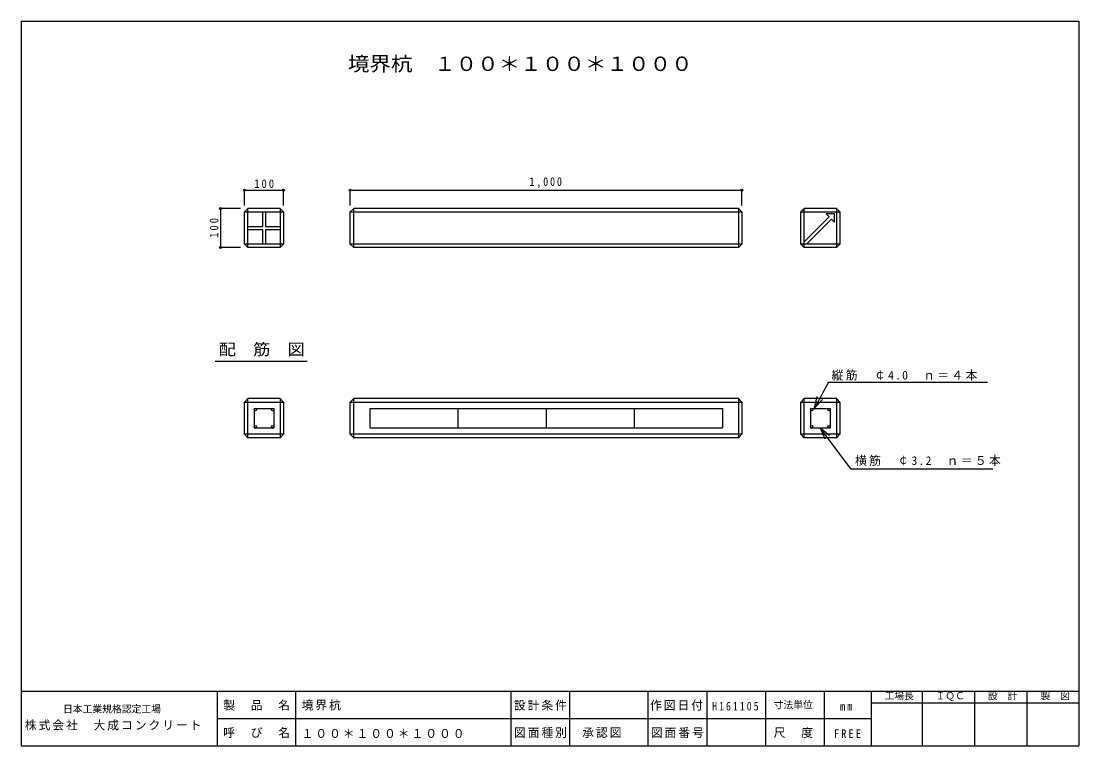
# Model space of a CAD drawing. Units: millimetres, scale not verified. Extents: x -1350 to 1350, y -950 to 900.
import ezdxf
from ezdxf.enums import TextEntityAlignment as Align

# ---------------------------------------------------------------- set-up
doc = ezdxf.new("R2010")
doc.units = ezdxf.units.MM
doc.header["$LTSCALE"] = 10
doc.header["$PDMODE"] = 32
doc.header["$PDSIZE"] = 5
for name, color, linetype in [('0-1', 7, 'Continuous'), ('0-2', 4, 'Continuous'), ('F-0', 2, 'Continuous')]:
    doc.layers.add(name, color=color, linetype=linetype)
doc.styles.add('ＭＳ ゴシック', font='')
doc.styles.get('ＭＳ ゴシック').set_extended_font_data('MS Gothic')

msp = doc.modelspace()

# ---------------------------------------------------------------- linework, layer by layer
at = {"layer": '0-1'}
for p, q in [((-771, 421.93), (-780, 412.93)), ((-780, 330.93), (-780, 412.93)), ((-780, 412.93), (-680, 412.93)), ((-689, 421.93), (-771, 421.93)), ((-771, 321.93), (-771, 421.93)), ((-734, 412.93), (-734, 375.93)), ((-726, 412.93), (-726, 375.93)), ((-680, 412.93), (-689, 421.93)), ((-689, 421.93), (-689, 321.93)), ((-680, 412.93), (-680, 330.93)), ((-501, 421.93), (-510, 412.93)), ((-510, 412.93), (490, 412.93)), ((-510, 330.93), (-510, 412.93)), ((481, 421.93), (-501, 421.93)), ((-501, 321.93), (-501, 421.93)), ((490, 412.93), (481, 421.93)), ((481, 421.93), (481, 321.93)), ((490, 412.93), (490, 330.93)), ((649, 421.93), (640, 412.93)), ((640, 330.93), (640, 412.93)), ((640, 412.93), (740, 412.93)), ((731, 421.93), (649, 421.93)), ((649, 321.93), (649, 421.93)), ((740, 412.93), (731, 421.93)), ((731, 421.93), (731, 321.93)), ((740, 412.93), (740, 330.93)), ((712.79, 400.37), (649, 336.59)), ((718.44, 394.72), (654.66, 330.93)), ((718.44, 394.72), (726.22, 386.94)), ((-771, 375.93), (-734, 375.93)), ((-726, 375.93), (-689, 375.93)), ((-726, 367.93), (-726, 330.93)), ((-726, 367.93), (-689, 367.93)), ((-780, 330.93), (-771, 321.93)), ((-680, 330.93), (-780, 330.93)), ((-689, 321.93), (-680, 330.93)), ((490, 330.93), (-510, 330.93)), ((-510, 330.93), (-501, 321.93)), ((481, 321.93), (490, 330.93)), ((640, 330.93), (649, 321.93)), ((740, 330.93), (640, 330.93)), ((731, 321.93), (740, 330.93)), ((-689, 321.93), (-771, 321.93)), ((481, 321.93), (-501, 321.93)), ((731, 321.93), (649, 321.93)), ((-771, -63.44), (-780, -72.44)), ((-780, -72.44), (-680, -72.44)), ((-780, -154.44), (-780, -72.44)), ((-689, -63.44), (-771, -63.44)), ((-771, -163.44), (-771, -63.44)), ((-680, -72.44), (-689, -63.44)), ((-689, -63.44), (-689, -163.44)), ((-680, -72.44), (-680, -154.44)), ((-510, -72.44), (490, -72.44)), ((-510, -154.44), (-510, -72.44)), ((481, -63.44), (-501, -63.44)), ((481, -63.44), (481, -163.44)), ((490, -72.44), (481, -63.44)), ((490, -72.44), (490, -154.44)), ((640, -154.44), (640, -72.44)), ((649, -163.44), (649, -63.44)), ((731, -63.44), (649, -63.44)), ((731, -63.44), (731, -163.44)), ((740, -72.44), (731, -63.44)), ((740, -72.44), (740, -154.44)), ((-680, -154.44), (-780, -154.44)), ((-780, -154.44), (-771, -163.44)), ((-689, -163.44), (-680, -154.44)), ((490, -154.44), (-510, -154.44)), ((-510, -154.44), (-501, -163.44)), ((481, -163.44), (490, -154.44)), ((640, -154.44), (649, -163.44)), ((-689, -163.44), (-771, -163.44)), ((481, -163.44), (-501, -163.44)), ((731, -163.44), (649, -163.44))]:
    msp.add_line(p, q, dxfattribs=at)
at = {"layer": '0-1', "color": 2}
for p, q in [((-755, -88.44), (-705, -88.44)), ((-705, -88.44), (-705, -138.44)), ((-235, -88.44), (-235, -138.44)), ((-10, -88.44), (-10, -138.44)), ((215, -88.44), (215, -138.44)), ((665, -88.44), (715, -88.44)), ((715, -88.44), (715, -138.44))]:
    msp.add_line(p, q, dxfattribs=at)
at = {"layer": '0-1'}
for points in [[(726.22, 386.94), (726.22, 408.15), (705.01, 408.15), (712.79, 400.37)], [(-771, 367.93), (-734, 367.93), (-734, 330.93)], [(-501, -163.44), (-501, -63.44), (-510, -72.44)], [(649, -63.44), (640, -72.44), (740, -72.44)], [(731, -163.44), (740, -154.44), (640, -154.44)]]:
    msp.add_lwpolyline(points, dxfattribs=at)
at = {"layer": '0-1', "color": 2}
for points in [[(-755, -88.44), (-755, -138.44), (-705, -138.44)], [(-460, -88.44), (-460, -138.44), (440, -138.44)], [(-460, -88.44), (440, -88.44), (440, -138.44)], [(665, -88.44), (665, -138.44), (715, -138.44)]]:
    msp.add_lwpolyline(points, dxfattribs=at)
for centre in [(-752, -91.44), (-708, -91.44), (668, -91.44), (712, -91.44), (-752, -135.44), (-708, -135.44), (668, -135.44), (712, -135.44)]:
    msp.add_circle(centre, 3, dxfattribs=at)
at = {"layer": '0-2'}
for p, q in [((-780, 468.74), (-680, 468.74)), ((-780, 429.54), (-780, 468.74)), ((-680, 429.54), (-680, 468.74)), ((-510, 468.74), (490, 468.74)), ((-510, 429.54), (-510, 468.74)), ((490, 429.54), (490, 468.74)), ((-841.37, 421.93), (-841.37, 321.93)), ((-790.23, 421.93), (-841.37, 421.93)), ((-790.23, 321.93), (-841.37, 321.93)), ((710.67, -21.34), (1116.9, -21.34)), ((675.28, -87.67), (695.77, -65.76)), ((690, -138.44), (701.19, -166.27)), ((768.17, -242.55), (1130.59, -242.55))]:
    msp.add_line(p, q, dxfattribs=at)
at = {"layer": '0-2', "color": 2}
msp.add_line((-854.66, 32.07), (-620, 32.07), dxfattribs=at)
at = {"layer": '0-2'}
for points in [[(710.67, -21.34), (675.28, -87.67), (682.07, -58.45)], [(768.17, -242.55), (690, -138.44), (713.61, -156.95)]]:
    msp.add_lwpolyline(points, dxfattribs=at)
for p in [(-780, 468.74), (-680, 468.74), (-510, 468.74), (490, 468.74), (-841.37, 421.93), (-841.37, 321.93)]:
    msp.add_point(p, dxfattribs=at)
at = {"layer": 'F-0'}
for p, q in [((-1350, 900), (-1350, -950)), ((-1350, 900), (1350, 900)), ((1350, 900), (1350, -950)), ((-1350, -810), (1350, -810)), ((-850, -810), (-850, -950)), ((-650, -810), (-650, -950)), ((-100, -810), (-100, -950)), ((50, -810), (50, -950)), ((250, -810), (250, -950)), ((400, -810), (400, -950)), ((550, -810), (550, -950)), ((700, -810), (700, -950)), ((820, -810), (820, -950)), ((950, -810), (950, -950)), ((1084, -810), (1084, -950)), ((1217, -810), (1217, -950)), ((820, -840), (1350, -840)), ((-850, -880), (820, -880)), ((-1350, -950), (1350, -950))]:
    msp.add_line(p, q, dxfattribs=at)

# ---------------------------------------------------------------- texts
at = {"layer": '0-2', "color": 3, "style": 'ＭＳ ゴシック', "width": 1.1}
msp.add_text('境界杭\u3000１００＊１００＊１０００', height=36.66, dxfattribs=at).set_placement((-516.02, 761.81), align=Align.BOTTOM_LEFT)
at = {"layer": '0-2', "color": 7, "style": 'ＭＳ ゴシック', "width": 1.1}
msp.add_text('配\u3000筋\u3000図', height=29.33, dxfattribs=at).set_placement((-845.8, 38.72), align=Align.BOTTOM_LEFT)
at = {"layer": '0-2', "color": 7, "char_height": 21.99, "attachment_point": 7, "style": 'ＭＳ ゴシック'}
for s, insert in [('\\T1.38;\\W0.9;100', (-755, 473.74)), ('\\T1.38;\\W0.85;1,000', (-52.5, 473.74)), ('\\T1.2;縦筋\u3000￠4.0\u3000ｎ＝４本', (719, -17.53)), ('\\T1.2;横筋\u3000￠3.2\u3000ｎ＝５本', (778.83, -235.44))]:
    msp.add_mtext(s, dxfattribs=dict(at, insert=insert))
at = {"layer": '0-2', "color": 7, "insert": (-846.37, 346.93), "char_height": 21.99, "attachment_point": 7, "rotation": 90, "style": 'ＭＳ ゴシック'}
msp.add_mtext('\\T1.38;\\W0.9;100', dxfattribs=at)
at = {"layer": 'F-0', "color": 4, "style": 'ＭＳ ゴシック'}
for s, p in [('寸法単位', (570.88, -860)), ('工場長', (853.95, -836.76)), ('ＩＱＣ', (983.95, -836.76)), ('設\u3000計', (1117.95, -836.76)), ('製\u3000図', (1251.95, -836.76)), ('日本工業規格認定工場', (-1243.11, -870.61))]:
    msp.add_text(s, height=18.33, dxfattribs=at).set_placement(p, align=Align.BOTTOM_LEFT)
at = {"layer": 'F-0', "color": 7, "char_height": 21.99, "attachment_point": 7, "style": 'ＭＳ ゴシック'}
for s, insert in [('\\T1.17;製\u3000品\u3000名', (-834.17, -860)), ('\\T1.17;境界杭', (-634.17, -860)), ('\\T1.17;設計条件', (-92.05, -860)), ('\\T1.17;作図日付', (255.36, -860)), ('\\T1.39;\\W0.85;H161105', (413.79, -860)), ('\\T1.36;\\W0.9;mm', (740.15, -860)), ('\\T1.17;株式会社\u3000大成コンクリート', (-1340.61, -911.02)), ('\\T1.17;呼\u3000び\u3000名', (-834.17, -930)), ('\\T1.17;１００＊１００＊１０００', (-634.17, -930)), ('\\T1.17;図面種別', (-92.05, -930)), ('\\T1.17;承認図', (82.19, -930)), ('\\T1.17;図面番号', (257.38, -930)), ('\\T1.17;尺\u3000度', (570.88, -930)), ('\\T1.38;\\W0.9;FREE', (724.6, -930))]:
    msp.add_mtext(s, dxfattribs=dict(at, insert=insert))

doc.saveas('drawing.dxf')
